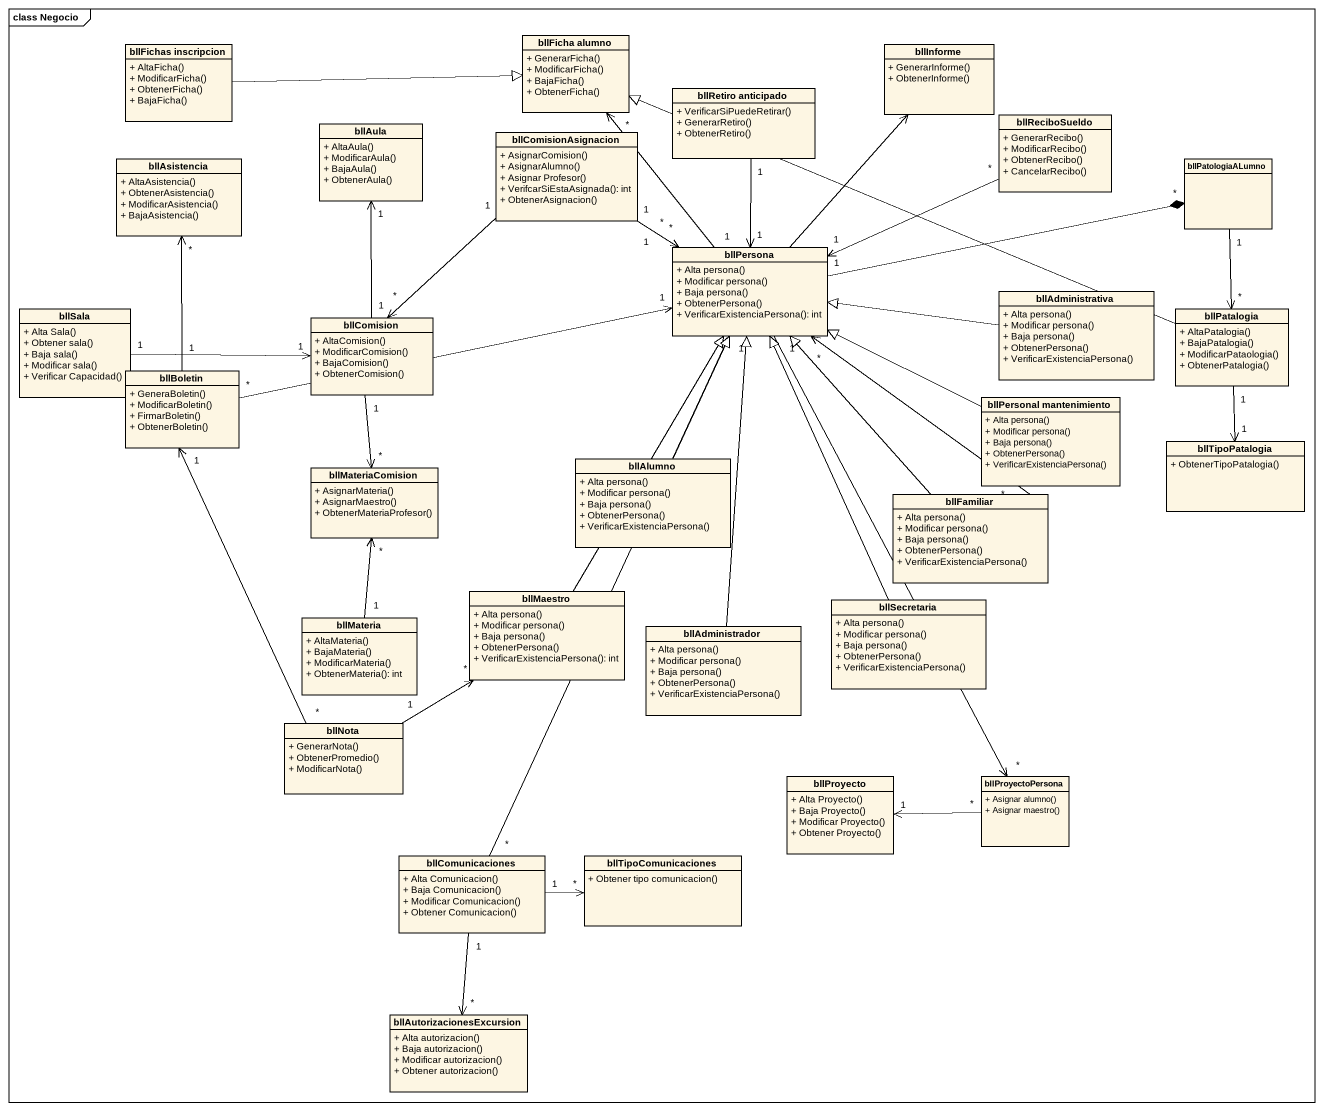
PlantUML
@startuml
mainframe class Negocio
hide circle
hide empty members
skinparam classAttributeIconSize 0
class "bllFichas inscripcion" as bllFichas_inscripcion {
  + AltaFicha()
  + ModificarFicha()
  + ObtenerFicha()
  + BajaFicha()
}
class "bllFicha alumno" as bllFicha_alumno {
  + GenerarFicha()
  + ModificarFicha()
  + BajaFicha()
  + ObtenerFicha()
}
class bllInforme {
  + GenerarInforme()
  + ObtenerInforme()
}
class "bllRetiro anticipado" as bllRetiro_anticipado {
  + VerificarSiPuedeRetirar()
  + GenerarRetiro()
  + ObtenerRetiro()
}
class bllAula {
  + AltaAula()
  + ModificarAula()
  + BajaAula()
  + ObtenerAula()
}
class bllComisionAsignacion {
  + AsignarComision()
  + AsignarAlumno()
  + Asignar Profesor()
  + VerifcarSiEstaAsignada(): int
  + ObtenerAsignacion()
}
class bllReciboSueldo {
  + GenerarRecibo()
  + ModificarRecibo()
  + ObtenerRecibo()
  + CancelarRecibo()
}
class bllAsistencia {
  + AltaAsistencia()
  + ObtenerAsistencia()
  + ModificarAsistencia()
  + BajaAsistencia()
}
class bllPatologiaALumno
class bllPersona {
  + Alta persona()
  + Modificar persona()
  + Baja persona()
  + ObtenerPersona()
  + VerificarExistenciaPersona(): int
}
class bllAdministrativa {
  + Alta persona()
  + Modificar persona()
  + Baja persona()
  + ObtenerPersona()
  + VerificarExistenciaPersona()
}
class bllSala {
  + Alta Sala()
  + Obtener sala()
  + Baja sala()
  + Modificar sala()
  + Verificar Capacidad()
}
class bllComision {
  + AltaComision()
  + ModificarComision()
  + BajaComision()
  + ObtenerComision()
}
class bllPatalogia {
  + AltaPatalogia()
  + BajaPatalogia()
  + ModificarPataologia()
  + ObtenerPatalogia()
}
class bllBoletin {
  + GeneraBoletin()
  + ModificarBoletin()
  + FirmarBoletin()
  + ObtenerBoletin()
}
class "bllPersonal mantenimiento" as bllPersonal_mantenimiento {
  + Alta persona()
  + Modificar persona()
  + Baja persona()
  + ObtenerPersona()
  + VerificarExistenciaPersona()
}
class bllTipoPatalogia {
  + ObtenerTipoPatalogia()
}
class bllMateriaComision {
  + AsignarMateria()
  + AsignarMaestro()
  + ObtenerMateriaProfesor()
}
class bllAlumno {
  + Alta persona()
  + Modificar persona()
  + Baja persona()
  + ObtenerPersona()
  + VerificarExistenciaPersona()
}
class bllFamiliar {
  + Alta persona()
  + Modificar persona()
  + Baja persona()
  + ObtenerPersona()
  + VerificarExistenciaPersona()
}
class bllMaestro {
  + Alta persona()
  + Modificar persona()
  + Baja persona()
  + ObtenerPersona()
  + VerificarExistenciaPersona(): int
}
class bllSecretaria {
  + Alta persona()
  + Modificar persona()
  + Baja persona()
  + ObtenerPersona()
  + VerificarExistenciaPersona()
}
class bllMateria {
  + AltaMateria()
  + BajaMateria()
  + ModificarMateria()
  + ObtenerMateria(): int
}
class bllAdministrador {
  + Alta persona()
  + Modificar persona()
  + Baja persona()
  + ObtenerPersona()
  + VerificarExistenciaPersona()
}
class bllNota {
  + GenerarNota()
  + ObtenerPromedio()
  + ModificarNota()
}
class bllProyecto {
  + Alta Proyecto()
  + Baja Proyecto()
  + Modificar Proyecto()
  + Obtener Proyecto()
}
class bllProyectoPersona {
  + Asignar alumno()
  + Asignar maestro()
}
class bllComunicaciones {
  + Alta Comunicacion()
  + Baja Comunicacion()
  + Modificar Comunicacion()
  + Obtener Comunicacion()
}
class bllTipoComunicaciones {
  + Obtener tipo comunicacion()
}
class bllAutorizacionesExcursion {
  + Alta autorizacion()
  + Baja autorizacion()
  + Modificar autorizacion()
  + Obtener autorizacion()
}
bllFichas_inscripcion -right-|> bllFicha_alumno
bllRetiro_anticipado "1" --> "1" bllPersona
bllComisionAsignacion "1" --> "*" bllPersona
bllComisionAsignacion "1" --> "*" bllPersona
bllComisionAsignacion "1" --> "*" bllComision
bllReciboSueldo "*" -left-> "1" bllPersona
bllPatologiaALumno "1" --> "*" bllPatalogia
bllPersona "1" -up-> "*" bllFicha_alumno
bllPersona -up-> bllInforme
bllPersona "1" -right-* "*" bllPatologiaALumno
bllPersona "1" --> "*" bllProyectoPersona
bllAdministrativa -left-|> bllPersona
bllSala "1" -right-> "1" bllComision
bllComision "1" -up-> "1" bllAula
bllComision "1" --> "*" bllMateriaComision
bllPatalogia -left-|> bllFicha_alumno
bllPatalogia "1" --> "1" bllTipoPatalogia
bllBoletin "1" -up-> "*" bllAsistencia
bllBoletin "*" -right-> "1" bllPersona
bllPersonal_mantenimiento -left-|> bllPersona
bllAlumno -up-|> bllPersona
bllFamiliar "*" -up-> "*" bllPersona
bllFamiliar -up-|> bllPersona
bllMaestro -up-|> bllPersona
bllSecretaria -up-|> bllPersona
bllMateria "1" -up-> "*" bllMateriaComision
bllAdministrador -up-|> bllPersona
bllNota "*" -up-> "1" bllBoletin
bllNota "1" -up-> "*" bllMaestro
bllProyectoPersona "*" -left-> "1" bllProyecto
bllComunicaciones "*" -up-> "1" bllPersona
bllTipoComunicaciones "*" <-left- "1" bllComunicaciones
bllAutorizacionesExcursion "*" <-up- "1" bllComunicaciones
@enduml
